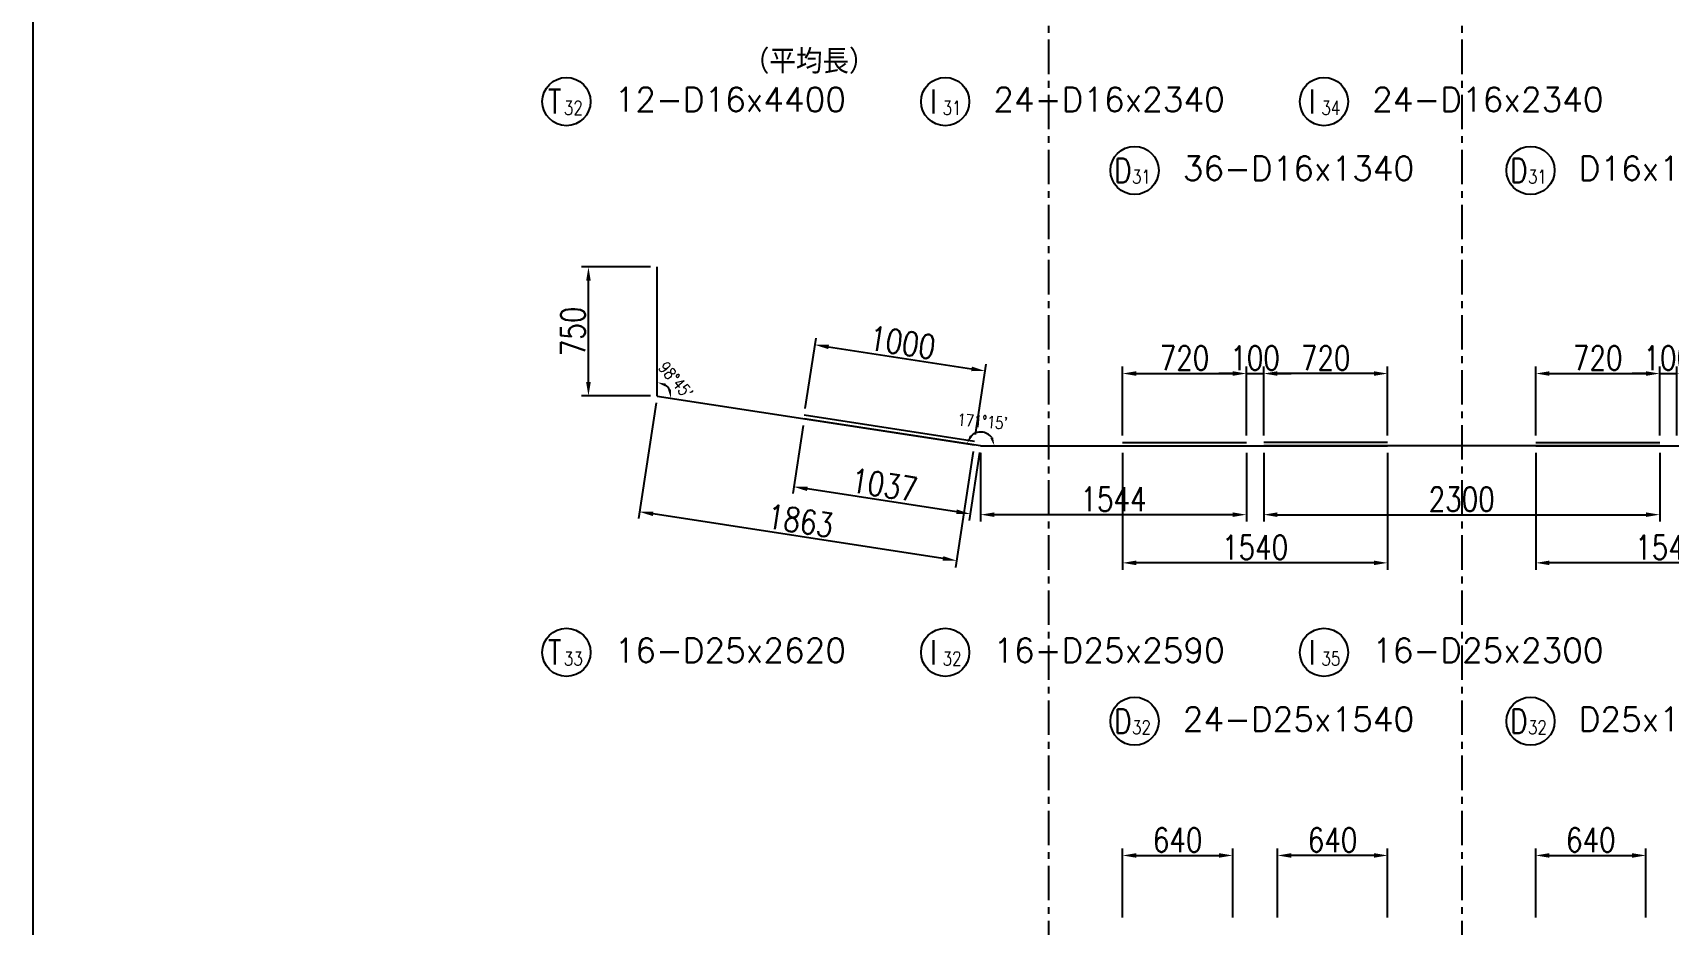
# Model space of a CAD drawing. Header units: millimetres. Extents: x -41433 to 131500, y -94900 to 39745.
# Drawn here: x 50000 to 59500, y -58077 to -52897 of the extents above; entities that cross this region are included whole.
import ezdxf
from ezdxf.enums import TextEntityAlignment as Align

# ---------------------------------------------------------------- set-up
doc = ezdxf.new("R2010")
doc.units = ezdxf.units.MM
doc.header["$LTSCALE"] = 160
doc.header["$MEASUREMENT"] = 0
doc.linetypes.add('CENTER', pattern=[2, 1.25, -0.25, 0.25, -0.25])
doc.layers.get('DEFPOINTS').update_dxf_attribs({"color": 53, "linetype": 'CONTINUOUS'})
for name, color, linetype in [('DIM', 6, 'CONTINUOUS'), ('DIM-L', 6, 'CONTINUOUS'), ('TEKKIN-C', 3, 'CONTINUOUS'), ('TEKKIN-R', 3, 'CONTINUOUS'), ('TEXT', 4, 'CONTINUOUS'), ('TEXT-文字', 4, 'CONTINUOUS')]:
    doc.layers.add(name, color=color, linetype=linetype)
doc.styles.add('DIM-TEXT', font='ROMANS', dxfattribs={"width": 0.8, "bigfont": 'EXTFONT'})
doc.styles.add('MSゴシック', font='')
doc.styles.add('romans', font='romans.shx', dxfattribs={"bigfont": 'extfont.shx'})
doc.styles.get('MSゴシック').set_extended_font_data('MS Gothic')
doc.dimstyles.new('DIM20', dxfattribs={"dimscale": 20, "dimtxt": 3.5, "dimasz": 2.5, "dimexe": 1, "dimexo": 1, "dimgap": 1, "dimtad": 3, "dimdec": 1, "dimrnd": 1, "dimdsep": 46, "dimtxsty": 'DIM-TEXT', "dimcen": 0, "dimclrt": 4, "dimaunit": 1, "dimadec": 3, "dimazin": 2, "dimtfac": 1, "dimtdec": 1, "dimtix": 1, "dimtmove": 2, "dimatfit": 3, "dimfxl": 1, "dimtolj": 1, "dimtzin": 0, "dimlwd": -1, "dimlwe": -1, "dimarcsym": 0})
doc.dimstyles.new('DIM40', dxfattribs={"dimscale": 40, "dimtxt": 3.5, "dimasz": 2, "dimexe": 1, "dimexo": 1, "dimgap": 0.5, "dimtad": 1, "dimdec": 0, "dimzin": 9, "dimdsep": 46, "dimtxsty": 'DIM-TEXT', "dimcen": 0, "dimclrt": 4, "dimaunit": 1, "dimadec": 4, "dimazin": 0, "dimtfac": 1, "dimtdec": 0, "dimtix": 1, "dimtmove": 2, "dimatfit": 0, "dimfxl": 1, "dimlwd": -1, "dimlwe": -1, "dimarcsym": 0})

# ---------------------------------------------------------------- blocks, each defined once
blk = doc.blocks.new('*D1868')
at = {"layer": 'DEFPOINTS', "color": 0, "transparency": 16777216}
for p in [(59450, -54877), (58730, -55277), (59450, -55277)]:
    blk.add_point(p, dxfattribs=at)
at = {"layer": 'DIM', "color": 0, "transparency": 16777216}
for p, q in [((58730, -55237), (58730, -54837)), ((58810, -54877), (59370, -54877)), ((59450, -55237), (59450, -54837))]:
    blk.add_line(p, q, dxfattribs=at)
for points in [[(58810, -54863.7), (58810, -54890.3), (58730, -54877)], [(59370, -54863.7), (59370, -54890.3), (59450, -54877)]]:
    blk.add_solid(points, dxfattribs=at)
at = {"layer": 'DIM', "color": 4, "transparency": 16777216, "insert": (59090, -54787), "char_height": 140, "attachment_point": 5, "style": 'DIM-TEXT'}
blk.add_mtext('720', dxfattribs=at)
blk = doc.blocks.new('*D1870')
at = {"layer": 'DEFPOINTS', "color": 0, "transparency": 16777216}
for p in [(57150, -54877), (57150, -55277), (57870, -55277)]:
    blk.add_point(p, dxfattribs=at)
at = {"layer": 'DIM', "color": 0, "transparency": 16777216}
for p, q in [((57150, -55237), (57150, -54837)), ((57790, -54877), (57230, -54877)), ((57870, -55237), (57870, -54837))]:
    blk.add_line(p, q, dxfattribs=at)
for points in [[(57230, -54863.7), (57230, -54890.3), (57150, -54877)], [(57790, -54863.7), (57790, -54890.3), (57870, -54877)]]:
    blk.add_solid(points, dxfattribs=at)
at = {"layer": 'DIM', "color": 4, "transparency": 16777216, "insert": (57510, -54787), "char_height": 140, "attachment_point": 5, "style": 'DIM-TEXT'}
blk.add_mtext('720', dxfattribs=at)
blk = doc.blocks.new('*D1872')
at = {"layer": 'DEFPOINTS', "color": 0, "transparency": 16777216}
for p in [(57050, -54877), (56330, -55277), (57050, -55277)]:
    blk.add_point(p, dxfattribs=at)
at = {"layer": 'DIM', "color": 0, "transparency": 16777216}
for p, q in [((56330, -55237), (56330, -54837)), ((56410, -54877), (56970, -54877)), ((57050, -55237), (57050, -54837))]:
    blk.add_line(p, q, dxfattribs=at)
for points in [[(56410, -54863.7), (56410, -54890.3), (56330, -54877)], [(56970, -54863.7), (56970, -54890.3), (57050, -54877)]]:
    blk.add_solid(points, dxfattribs=at)
at = {"layer": 'DIM', "color": 4, "transparency": 16777216, "insert": (56690, -54787), "char_height": 140, "attachment_point": 5, "style": 'DIM-TEXT'}
blk.add_mtext('720', dxfattribs=at)
blk = doc.blocks.new('*D1878')
at = {"layer": 'DEFPOINTS', "color": 0, "transparency": 16777216}
for p in [(58730, -55297), (60270, -55297), (58730, -55977)]:
    blk.add_point(p, dxfattribs=at)
at = {"layer": 'DIM', "color": 0, "transparency": 16777216}
for p, q in [((58730, -55337), (58730, -56017)), ((60270, -55337), (60270, -56017)), ((60190, -55977), (58810, -55977))]:
    blk.add_line(p, q, dxfattribs=at)
for points in [[(58810, -55963.7), (58810, -55990.3), (58730, -55977)], [(60190, -55963.7), (60190, -55990.3), (60270, -55977)]]:
    blk.add_solid(points, dxfattribs=at)
at = {"layer": 'DIM', "color": 4, "transparency": 16777216, "insert": (59500, -55887), "char_height": 140, "attachment_point": 5, "style": 'DIM-TEXT'}
blk.add_mtext('1540', dxfattribs=at)
blk = doc.blocks.new('*D1883')
at = {"layer": 'DEFPOINTS', "color": 0, "transparency": 16777216}
for p in [(56330, -55297), (57870, -55297), (56330, -55977)]:
    blk.add_point(p, dxfattribs=at)
at = {"layer": 'DIM', "color": 0, "transparency": 16777216}
for p, q in [((56330, -55337), (56330, -56017)), ((57870, -55337), (57870, -56017)), ((57790, -55977), (56410, -55977))]:
    blk.add_line(p, q, dxfattribs=at)
for points in [[(56410, -55963.7), (56410, -55990.3), (56330, -55977)], [(57790, -55963.7), (57790, -55990.3), (57870, -55977)]]:
    blk.add_solid(points, dxfattribs=at)
at = {"layer": 'DIM', "color": 4, "transparency": 16777216, "insert": (57100, -55887), "char_height": 140, "attachment_point": 5, "style": 'DIM-TEXT'}
blk.add_mtext('1540', dxfattribs=at)
blk = doc.blocks.new('*D1884')
at = {"layer": 'DEFPOINTS', "color": 0, "transparency": 16777216}
for p in [(57150, -55297), (59450, -55297), (59450, -55697)]:
    blk.add_point(p, dxfattribs=at)
at = {"layer": 'DIM', "color": 0, "transparency": 16777216}
for p, q in [((57150, -55337), (57150, -55737)), ((59450, -55337), (59450, -55737)), ((57230, -55697), (59370, -55697))]:
    blk.add_line(p, q, dxfattribs=at)
for points in [[(57230, -55683.7), (57230, -55710.3), (57150, -55697)], [(59370, -55683.7), (59370, -55710.3), (59450, -55697)]]:
    blk.add_solid(points, dxfattribs=at)
at = {"layer": 'DIM', "color": 4, "transparency": 16777216, "insert": (58300, -55607), "char_height": 140, "attachment_point": 5, "style": 'DIM-TEXT'}
blk.add_mtext('2300', dxfattribs=at)
blk = doc.blocks.new('加工図文字列（JR）')
at = {"layer": 'TEXT-文字', "color": 6}
blk.add_circle((0, 0), 3.5, dxfattribs=at)
at = {"layer": 'DEFPOINTS', "ltscale": 100, "style": 'MSゴシック'}
for tag, p in [('加工図_圧接鉄筋', (57.81, -4.14)), ('加工図_圧接個数', (62.62, -4.14)), ('加工図_加工形状', (68.3, -4.14)), ('加工図_施工分け2', (73.3, -4.14))]:
    blk.add_attdef(tag, text='', height=4, dxfattribs=at).set_placement(p, align=Align.BOTTOM_LEFT)
at = {"layer": 'TEXT-文字', "color": 4, "style": 'romans', "width": 0.8}
for tag, height, p in [('加工図_平均長', 3.5, (33.63, 3.03)), ('加工図_副記号', 2, (0.5, 0)), ('加工図_文字列', 3.5, (7, -2.5))]:
    blk.add_attdef(tag, text='', height=height, dxfattribs=at).set_placement(p, align=Align.BOTTOM_LEFT)
at = {"layer": 'TEXT-文字', "color": 4, "ltscale": 100, "style": 'romans', "width": 0.8}
blk.add_attdef('加工図_施工分け', text='', height=3.5, dxfattribs=at).set_placement((-5.5, 0), align=Align.MIDDLE_RIGHT)
at = {"layer": 'TEXT-文字', "color": 4, "style": 'romans', "width": 0.8}
blk.add_attdef('加工図_主記号', text='', height=3.5, dxfattribs=at).set_placement((-1.7, 0), align=Align.MIDDLE_CENTER)
for tag, p in [('加工図_番号', (1, -2.5)), ('加工図_枝番', (4.5, -2.5))]:
    blk.add_attdef(tag, text='', height=2, dxfattribs=at).set_placement(p, align=Align.BOTTOM_CENTER)
blk = doc.blocks.new('*D1913')
at = {"layer": 'DEFPOINTS', "color": 0, "transparency": 16777216}
for p in [(59370, -57677), (58730, -58077), (59370, -58077)]:
    blk.add_point(p, dxfattribs=at)
at = {"layer": 'DIM', "color": 0, "transparency": 16777216}
for p, q in [((58730, -58037), (58730, -57637)), ((59370, -58037), (59370, -57637)), ((58810, -57677), (59290, -57677))]:
    blk.add_line(p, q, dxfattribs=at)
for points in [[(58810, -57663.7), (58810, -57690.3), (58730, -57677)], [(59290, -57663.7), (59290, -57690.3), (59370, -57677)]]:
    blk.add_solid(points, dxfattribs=at)
at = {"layer": 'DIM', "color": 4, "transparency": 16777216, "insert": (59050, -57587), "char_height": 140, "attachment_point": 5, "style": 'DIM-TEXT'}
blk.add_mtext('640', dxfattribs=at)
blk = doc.blocks.new('*D1915')
at = {"layer": 'DEFPOINTS', "color": 0, "transparency": 16777216}
for p in [(57230, -57677), (57230, -58077), (57870, -58077)]:
    blk.add_point(p, dxfattribs=at)
at = {"layer": 'DIM', "color": 0, "transparency": 16777216}
for p, q in [((57230, -58037), (57230, -57637)), ((57870, -58037), (57870, -57637)), ((57790, -57677), (57310, -57677))]:
    blk.add_line(p, q, dxfattribs=at)
for points in [[(57310, -57663.7), (57310, -57690.3), (57230, -57677)], [(57790, -57663.7), (57790, -57690.3), (57870, -57677)]]:
    blk.add_solid(points, dxfattribs=at)
at = {"layer": 'DIM', "color": 4, "transparency": 16777216, "insert": (57550, -57587), "char_height": 140, "attachment_point": 5, "style": 'DIM-TEXT'}
blk.add_mtext('640', dxfattribs=at)
blk = doc.blocks.new('*D1917')
at = {"layer": 'DEFPOINTS', "color": 0, "transparency": 16777216}
for p in [(56970, -57677), (56330, -58077), (56970, -58077)]:
    blk.add_point(p, dxfattribs=at)
at = {"layer": 'DIM', "color": 0, "transparency": 16777216}
for p, q in [((56330, -58037), (56330, -57637)), ((56970, -58037), (56970, -57637)), ((56410, -57677), (56890, -57677))]:
    blk.add_line(p, q, dxfattribs=at)
for points in [[(56410, -57663.7), (56410, -57690.3), (56330, -57677)], [(56890, -57663.7), (56890, -57690.3), (56970, -57677)]]:
    blk.add_solid(points, dxfattribs=at)
at = {"layer": 'DIM', "color": 4, "transparency": 16777216, "insert": (56650, -57587), "char_height": 140, "attachment_point": 5, "style": 'DIM-TEXT'}
blk.add_mtext('640', dxfattribs=at)
blk = doc.blocks.new('*D1920')
at = {"layer": 'DEFPOINTS', "color": 0, "transparency": 16777216}
for p in [(57150, -54877), (57050, -55277), (57150, -55277)]:
    blk.add_point(p, dxfattribs=at)
at = {"layer": 'DIM', "color": 0, "transparency": 16777216}
for p, q in [((56970, -54877), (56890, -54877)), ((57050, -55237), (57050, -54837)), ((57050, -54877), (57150, -54877)), ((57150, -55237), (57150, -54837)), ((57230, -54877), (57310, -54877))]:
    blk.add_line(p, q, dxfattribs=at)
for points in [[(56970, -54863.7), (56970, -54890.3), (57050, -54877)], [(57230, -54863.7), (57230, -54890.3), (57150, -54877)]]:
    blk.add_solid(points, dxfattribs=at)
at = {"layer": 'DIM', "color": 4, "transparency": 16777216, "insert": (57100, -54787), "char_height": 140, "attachment_point": 5, "style": 'DIM-TEXT'}
blk.add_mtext('100', dxfattribs=at)
blk = doc.blocks.new('*D1921')
at = {"layer": 'DEFPOINTS', "color": 0, "transparency": 16777216}
for p in [(59550, -54877), (59450, -55277), (59550, -55277)]:
    blk.add_point(p, dxfattribs=at)
at = {"layer": 'DIM', "color": 0, "transparency": 16777216}
for p, q in [((59370, -54877), (59290, -54877)), ((59450, -55237), (59450, -54837)), ((59450, -54877), (59550, -54877)), ((59550, -55237), (59550, -54837)), ((59630, -54877), (59710, -54877))]:
    blk.add_line(p, q, dxfattribs=at)
for points in [[(59370, -54863.7), (59370, -54890.3), (59450, -54877)], [(59630, -54863.7), (59630, -54890.3), (59550, -54877)]]:
    blk.add_solid(points, dxfattribs=at)
at = {"layer": 'DIM', "color": 4, "transparency": 16777216, "insert": (59500, -54787), "char_height": 140, "attachment_point": 5, "style": 'DIM-TEXT'}
blk.add_mtext('100', dxfattribs=at)
blk = doc.blocks.new('*D1957')
at = {"layer": 'DEFPOINTS', "color": 0, "transparency": 16777216}
for p in [(53227.9, -54257.1), (53627.9, -54257.1), (53627.9, -55007.1)]:
    blk.add_point(p, dxfattribs=at)
at = {"layer": 'DIM', "color": 0, "transparency": 16777216}
for p, q in [((53587.9, -54257.1), (53187.9, -54257.1)), ((53227.9, -54927.1), (53227.9, -54337.1)), ((53587.9, -55007.1), (53187.9, -55007.1))]:
    blk.add_line(p, q, dxfattribs=at)
for points in [[(53214.6, -54337.1), (53241.2, -54337.1), (53227.9, -54257.1)], [(53214.6, -54927.1), (53241.2, -54927.1), (53227.9, -55007.1)]]:
    blk.add_solid(points, dxfattribs=at)
at = {"layer": 'DIM', "color": 4, "transparency": 16777216, "insert": (53137.9, -54632.1), "char_height": 140, "attachment_point": 5, "rotation": 90, "style": 'DIM-TEXT'}
blk.add_mtext('750', dxfattribs=at)
blk = doc.blocks.new('*D1958')
at = {"layer": 'DEFPOINTS', "color": 0, "transparency": 16777216}
for p in [(53627.9, -55008.1), (55469.4, -55291.4), (53524.5, -55680.1)]:
    blk.add_point(p, dxfattribs=at)
at = {"layer": 'DIM', "color": 0, "transparency": 16777216}
for p, q in [((53621.8, -55047.6), (53518.4, -55719.7)), ((55463.3, -55330.9), (55359.9, -56003)), ((55287, -55951.3), (53603.6, -55692.3))]:
    blk.add_line(p, q, dxfattribs=at)
for points in [[(53605.6, -55679.1), (53601.6, -55705.5), (53524.5, -55680.1)], [(55289, -55938.1), (55284.9, -55964.4), (55366, -55963.4)]]:
    blk.add_solid(points, dxfattribs=at)
at = {"layer": 'DIM', "color": 4, "transparency": 16777216, "insert": (54459, -55732.8), "char_height": 140, "attachment_point": 5, "rotation": 351.25384, "style": 'DIM-TEXT'}
blk.add_mtext('1863', dxfattribs=at)
blk = doc.blocks.new('*D1959')
at = {"layer": 'DEFPOINTS', "color": 0, "transparency": 16777216}
for p in [(55532.4, -54862.2), (54481, -55119.3), (55469.4, -55271.4)]:
    blk.add_point(p, dxfattribs=at)
at = {"layer": 'DIM', "color": 0, "transparency": 16777216}
for p, q in [((54487.1, -55079.8), (54550.1, -54670.7)), ((54623.1, -54722.4), (55453.3, -54850.1)), ((55475.5, -55231.9), (55538.4, -54822.7))]:
    blk.add_line(p, q, dxfattribs=at)
for points in [[(54625.1, -54709.2), (54621, -54735.5), (54544, -54710.2)], [(55455.3, -54836.9), (55451.3, -54863.3), (55532.4, -54862.2)]]:
    blk.add_solid(points, dxfattribs=at)
at = {"layer": 'DIM', "color": 4, "transparency": 16777216, "insert": (55051.9, -54697.3), "char_height": 140, "attachment_point": 5, "rotation": 351.25384, "style": 'DIM-TEXT'}
blk.add_mtext('1000', dxfattribs=at)
blk = doc.blocks.new('*D1960')
at = {"layer": 'DEFPOINTS', "color": 0, "transparency": 16777216}
for p in [(54481, -55139.3), (55505.8, -55297), (54420.2, -55534.7)]:
    blk.add_point(p, dxfattribs=at)
at = {"layer": 'DIM', "color": 0, "transparency": 16777216}
for p, q in [((54475, -55178.9), (54414.1, -55574.2)), ((55499.7, -55336.5), (55438.9, -55731.8)), ((55365.9, -55680.1), (54499.3, -55546.8))]:
    blk.add_line(p, q, dxfattribs=at)
for points in [[(54501.3, -55533.6), (54497.3, -55560), (54420.2, -55534.7)], [(55367.9, -55667), (55363.9, -55693.3), (55445, -55692.3)]]:
    blk.add_solid(points, dxfattribs=at)
at = {"layer": 'DIM', "color": 4, "transparency": 16777216, "insert": (54946.3, -55524.5), "char_height": 140, "attachment_point": 5, "rotation": 351.25384, "style": 'DIM-TEXT'}
blk.add_mtext('1037', dxfattribs=at)
blk = doc.blocks.new('*D1961')
at = {"layer": 'DEFPOINTS', "color": 0, "transparency": 16777216}
for p in [(55505.8, -55297), (57049.4, -55297), (55505.8, -55697)]:
    blk.add_point(p, dxfattribs=at)
at = {"layer": 'DIM', "color": 0, "transparency": 16777216}
for p, q in [((55505.8, -55337), (55505.8, -55737)), ((57049.4, -55337), (57049.4, -55737)), ((56969.4, -55697), (55585.8, -55697))]:
    blk.add_line(p, q, dxfattribs=at)
for points in [[(55585.8, -55683.7), (55585.8, -55710.3), (55505.8, -55697)], [(56969.4, -55683.7), (56969.4, -55710.3), (57049.4, -55697)]]:
    blk.add_solid(points, dxfattribs=at)
at = {"layer": 'DIM', "color": 4, "transparency": 16777216, "insert": (56277.6, -55607), "char_height": 140, "attachment_point": 5, "style": 'DIM-TEXT'}
blk.add_mtext('1544', dxfattribs=at)
blk = doc.blocks.new('*D1962')
at = {"layer": 'DEFPOINTS', "color": 0, "transparency": 16777216}
for p in [(54481, -55139.3), (55549.3, -55229.8), (55505.8, -55297), (55505.8, -55297), (57050, -55297)]:
    blk.add_point(p, dxfattribs=at)
at = {"layer": 'DIM', "color": 0, "transparency": 16777216}
blk.add_arc((55505.8, -55297), 80, 36.41991, 134.83392, dxfattribs=at)
for points in [[(55456.8, -55244), (55442, -55236.5), (55426.7, -55284.8)], [(55578.1, -55246.9), (55562.3, -55252.1), (55585.8, -55297)]]:
    blk.add_solid(points, dxfattribs=at)
at = {"layer": 'DIM', "color": 4, "transparency": 16777216, "insert": (55516.6, -55155.7), "char_height": 70, "attachment_point": 5, "rotation": 355.62692, "style": 'DIM-TEXT'}
blk.add_mtext("\\A1;171°15'", dxfattribs=at)
blk = doc.blocks.new('*D1963')
at = {"layer": 'DEFPOINTS', "color": 0, "transparency": 16777216}
for p in [(53627.9, -54258.1), (53700.9, -54975.3), (53627.9, -55008.1), (53627.9, -55008.1), (55505.8, -55297)]:
    blk.add_point(p, dxfattribs=at)
at = {"layer": 'DIM', "color": 0, "transparency": 16777216}
blk.add_arc((53627.9, -55008.1), 80, 27.67375, 53.58009, dxfattribs=at)
for points in [[(53672.8, -54951.6), (53678, -54935.8), (53627.9, -54928.1)], [(53707, -54969.6), (53690.5, -54972.3), (53707, -55020.3)]]:
    blk.add_solid(points, dxfattribs=at)
at = {"layer": 'DIM', "color": 4, "transparency": 16777216, "insert": (53735.4, -54915.9), "char_height": 70, "attachment_point": 5, "rotation": 310.62692, "style": 'DIM-TEXT'}
blk.add_mtext("\\A1;98°45'", dxfattribs=at)

msp = doc.modelspace()

# ---------------------------------------------------------------- linework, layer by layer
at = {"layer": 'DEFPOINTS', "flags": 128}
msp.add_lwpolyline([(69000, -44900), (50000, -44900), (50000, -70900), (69000, -70900)], close=True, dxfattribs=at)
at = {"layer": 'DIM', "linetype": 'CENTER'}
for p, q in [((55900, -47497), (55900, -62697)), ((58300, -47497), (58300, -62697))]:
    msp.add_line(p, q, dxfattribs=at)
at = {"layer": 'TEKKIN-C'}
for p, q in [((53627.91, -55008.09), (53627.91, -54257.14)), ((53627.91, -55008.09), (55469.41, -55291.4)), ((55469.41, -55271.4), (54481.04, -55119.35)), ((55505.8, -55297), (54481.04, -55139.35)), ((55505.8, -55297), (57049.41, -55297)), ((56330, -55297), (57870, -55297)), ((59450, -55297), (57150, -55297)), ((58730, -55297), (60270, -55297))]:
    msp.add_line(p, q, dxfattribs=at)
at = {"layer": 'TEKKIN-R'}
for p, q in [((56330, -55277), (57050, -55277)), ((57870, -55277), (57150, -55277)), ((58730, -55277), (59450, -55277))]:
    msp.add_line(p, q, dxfattribs=at)

# ---------------------------------------------------------------- block references
at = {"layer": 'DIM-L', "ltscale": 0.8}
ref = msp.add_blockref('加工図文字列（JR）', (53100, -53297), dxfattribs=dict(at, xscale=40, yscale=40, zscale=40))
ref.add_attrib('加工図_主記号', 'T', dxfattribs={"layer": 'TEXT', "height": 140, "style": 'romans', "width": 0.8}).set_placement((53032, -53297), align=Align.MIDDLE_CENTER)
ref.add_attrib('加工図_番号', '32', dxfattribs={"layer": 'TEXT', "height": 80, "style": 'romans', "width": 0.8}).set_placement((53140, -53397), align=Align.BOTTOM_CENTER)
ref.add_attrib('加工図_文字列', '12-D16x4400', dxfattribs={"layer": 'TEXT', "height": 140, "style": 'romans'}).set_placement((53380, -53397), align=Align.BOTTOM_LEFT)
ref.add_attrib('加工図_平均長', '（平均長）', dxfattribs={"layer": 'TEXT', "height": 140, "style": 'romans'}).set_placement((54125.04, -53175.67), align=Align.BOTTOM_LEFT)
ref = msp.add_blockref('加工図文字列（JR）', (55300, -53297), dxfattribs=dict(at, xscale=40, yscale=40, zscale=40))
ref.add_attrib('加工図_主記号', 'I', dxfattribs={"layer": 'TEXT', "height": 140, "style": 'romans', "width": 0.8}).set_placement((55232, -53297), align=Align.MIDDLE_CENTER)
ref.add_attrib('加工図_番号', '31', dxfattribs={"layer": 'TEXT', "height": 80, "style": 'romans', "width": 0.8}).set_placement((55340, -53397), align=Align.BOTTOM_CENTER)
ref.add_attrib('加工図_文字列', '24-D16x2340', dxfattribs={"layer": 'TEXT', "height": 140, "style": 'romans'}).set_placement((55580, -53397), align=Align.BOTTOM_LEFT)
ref = msp.add_blockref('加工図文字列（JR）', (57500, -53297), dxfattribs=dict(at, xscale=40, yscale=40, zscale=40))
ref.add_attrib('加工図_主記号', 'I', dxfattribs={"layer": 'TEXT', "height": 140, "style": 'romans', "width": 0.8}).set_placement((57432, -53297), align=Align.MIDDLE_CENTER)
ref.add_attrib('加工図_番号', '34', dxfattribs={"layer": 'TEXT', "height": 80, "style": 'romans', "width": 0.8}).set_placement((57540, -53397), align=Align.BOTTOM_CENTER)
ref.add_attrib('加工図_文字列', '24-D16x2340', dxfattribs={"layer": 'TEXT', "height": 140, "style": 'romans'}).set_placement((57780, -53397), align=Align.BOTTOM_LEFT)
ref = msp.add_blockref('加工図文字列（JR）', (56400, -53697), dxfattribs=dict(at, xscale=40, yscale=40, zscale=40))
ref.add_attrib('加工図_主記号', 'D', dxfattribs={"layer": 'TEXT', "height": 140, "style": 'romans', "width": 0.8}).set_placement((56332, -53697), align=Align.MIDDLE_CENTER)
ref.add_attrib('加工図_番号', '31', dxfattribs={"layer": 'TEXT', "height": 80, "style": 'romans', "width": 0.8}).set_placement((56440, -53797), align=Align.BOTTOM_CENTER)
ref.add_attrib('加工図_文字列', '36-D16x1340', dxfattribs={"layer": 'TEXT', "height": 140, "style": 'romans'}).set_placement((56680, -53797), align=Align.BOTTOM_LEFT)
ref = msp.add_blockref('加工図文字列（JR）', (58700, -53697), dxfattribs=dict(at, xscale=40, yscale=40, zscale=40))
ref.add_attrib('加工図_主記号', 'D', dxfattribs={"layer": 'TEXT', "height": 140, "style": 'romans', "width": 0.8}).set_placement((58632, -53697), align=Align.MIDDLE_CENTER)
ref.add_attrib('加工図_番号', '31', dxfattribs={"layer": 'TEXT', "height": 80, "style": 'romans', "width": 0.8}).set_placement((58740, -53797), align=Align.BOTTOM_CENTER)
ref.add_attrib('加工図_文字列', 'D16x1340', dxfattribs={"layer": 'TEXT', "height": 140, "style": 'romans'}).set_placement((58980, -53797), align=Align.BOTTOM_LEFT)
ref = msp.add_blockref('加工図文字列（JR）', (53100, -56497), dxfattribs=dict(at, xscale=40, yscale=40, zscale=40))
ref.add_attrib('加工図_主記号', 'T', dxfattribs={"layer": 'TEXT', "height": 140, "style": 'romans', "width": 0.8}).set_placement((53032, -56497), align=Align.MIDDLE_CENTER)
ref.add_attrib('加工図_番号', '33', dxfattribs={"layer": 'TEXT', "height": 80, "style": 'romans', "width": 0.8}).set_placement((53140, -56597), align=Align.BOTTOM_CENTER)
ref.add_attrib('加工図_文字列', '16-D25x2620', dxfattribs={"layer": 'TEXT', "height": 140, "style": 'romans'}).set_placement((53380, -56597), align=Align.BOTTOM_LEFT)
ref = msp.add_blockref('加工図文字列（JR）', (55300, -56497), dxfattribs=dict(at, xscale=40, yscale=40, zscale=40))
ref.add_attrib('加工図_主記号', 'I', dxfattribs={"layer": 'TEXT', "height": 140, "style": 'romans', "width": 0.8}).set_placement((55232, -56497), align=Align.MIDDLE_CENTER)
ref.add_attrib('加工図_番号', '32', dxfattribs={"layer": 'TEXT', "height": 80, "style": 'romans', "width": 0.8}).set_placement((55340, -56597), align=Align.BOTTOM_CENTER)
ref.add_attrib('加工図_文字列', '16-D25x2590', dxfattribs={"layer": 'TEXT', "height": 140, "style": 'romans'}).set_placement((55580, -56597), align=Align.BOTTOM_LEFT)
ref = msp.add_blockref('加工図文字列（JR）', (57500, -56497), dxfattribs=dict(at, xscale=40, yscale=40, zscale=40))
ref.add_attrib('加工図_主記号', 'I', dxfattribs={"layer": 'TEXT', "height": 140, "style": 'romans', "width": 0.8}).set_placement((57432, -56497), align=Align.MIDDLE_CENTER)
ref.add_attrib('加工図_番号', '35', dxfattribs={"layer": 'TEXT', "height": 80, "style": 'romans', "width": 0.8}).set_placement((57540, -56597), align=Align.BOTTOM_CENTER)
ref.add_attrib('加工図_文字列', '16-D25x2300', dxfattribs={"layer": 'TEXT', "height": 140, "style": 'romans'}).set_placement((57780, -56597), align=Align.BOTTOM_LEFT)
ref = msp.add_blockref('加工図文字列（JR）', (56400, -56897), dxfattribs=dict(at, xscale=40, yscale=40, zscale=40))
ref.add_attrib('加工図_主記号', 'D', dxfattribs={"layer": 'TEXT', "height": 140, "style": 'romans', "width": 0.8}).set_placement((56332, -56897), align=Align.MIDDLE_CENTER)
ref.add_attrib('加工図_番号', '32', dxfattribs={"layer": 'TEXT', "height": 80, "style": 'romans', "width": 0.8}).set_placement((56440, -56997), align=Align.BOTTOM_CENTER)
ref.add_attrib('加工図_文字列', '24-D25x1540', dxfattribs={"layer": 'TEXT', "height": 140, "style": 'romans'}).set_placement((56680, -56997), align=Align.BOTTOM_LEFT)
ref = msp.add_blockref('加工図文字列（JR）', (58700, -56897), dxfattribs=dict(at, xscale=40, yscale=40, zscale=40))
ref.add_attrib('加工図_主記号', 'D', dxfattribs={"layer": 'TEXT', "height": 140, "style": 'romans', "width": 0.8}).set_placement((58632, -56897), align=Align.MIDDLE_CENTER)
ref.add_attrib('加工図_番号', '32', dxfattribs={"layer": 'TEXT', "height": 80, "style": 'romans', "width": 0.8}).set_placement((58740, -56997), align=Align.BOTTOM_CENTER)
ref.add_attrib('加工図_文字列', 'D25x1540', dxfattribs={"layer": 'TEXT', "height": 140, "style": 'romans'}).set_placement((58980, -56997), align=Align.BOTTOM_LEFT)

# ---------------------------------------------------------------- dimensions: what is measured, and where the dimension line sits
at = {"layer": 'DIM'}
for p1, p2, distance, picture, middle in [((53627.91, -55007.14), (53627.91, -54257.14), 400, '*D1957', (53137.91, -54632.14)), ((54481.04, -55119.35), (55469.41, -55271.4), 413.97, '*D1959', (55051.86, -54697.26)), ((56330, -55277), (57050, -55277), 400, '*D1872', (56690, -54787)), ((57870, -55277), (57150, -55277), -400, '*D1870', (57510, -54787)), ((58730, -55277), (59450, -55277), 400, '*D1868', (59090, -54787)), ((55469.41, -55291.4), (53627.91, -55008.09), 679.93, '*D1958', (54458.96, -55732.82)), ((55505.8, -55297), (54481.04, -55139.35), 399.96, '*D1960', (54946.29, -55524.53)), ((57049.41, -55297), (55505.8, -55297), 400, '*D1961', (56277.6, -55607)), ((57870, -55297), (56330, -55297), 680, '*D1883', (57100, -55887)), ((57150, -55297), (59450, -55297), -400, '*D1884', (58300, -55607)), ((60270, -55297), (58730, -55297), 680, '*D1878', (59500, -55887))]:
    dim = msp.add_aligned_dim(p1=p1, p2=p2, distance=distance, dimstyle='DIM40', dxfattribs=at)
    dim.commit()
    dim.dimension.update_dxf_attribs({"geometry": picture, "text_midpoint": middle})
for base, line1, line2, picture, middle in [((53700.9, -54975.34), ((53627.91, -55008.09), (55505.8, -55297)), ((53627.91, -55008.09), (53627.91, -54258.09)), '*D1963', (53735.43, -54915.85)), ((55549.27, -55229.84), ((55505.8, -55297), (57050, -55297)), ((54481.04, -55139.35), (55505.8, -55297)), '*D1962', (55516.6, -55155.75))]:
    dim = msp.add_angular_dim_2l(base=base, line1=line1, line2=line2, dimstyle='DIM20', override={"dimadec": 2}, dxfattribs=at)
    dim.commit()
    dim.dimension.update_dxf_attribs({"geometry": picture, "text_midpoint": middle})
for base, p1, p2, picture, middle in [((57150, -54877), (57050, -55277), (57150, -55277), '*D1920', (57100, -54787)), ((59550, -54877), (59450, -55277), (59550, -55277), '*D1921', (59500, -54787))]:
    dim = msp.add_linear_dim(base=base, p1=p1, p2=p2, angle=180, dimstyle='DIM40', dxfattribs=at)
    dim.commit()
    dim.dimension.update_dxf_attribs({"geometry": picture, "text_midpoint": middle})
for p1, p2, distance, picture, middle in [((56330, -58077), (56970, -58077), 400, '*D1917', (56650, -57587)), ((57870, -58077), (57230, -58077), -400, '*D1915', (57550, -57587)), ((58730, -58077), (59370, -58077), 400, '*D1913', (59050, -57587))]:
    dim = msp.add_aligned_dim(p1=p1, p2=p2, distance=distance, dimstyle='DIM40', override={"dimfxl": 0}, dxfattribs=at)
    dim.commit()
    dim.dimension.update_dxf_attribs({"geometry": picture, "text_midpoint": middle})

doc.saveas('drawing.dxf')
